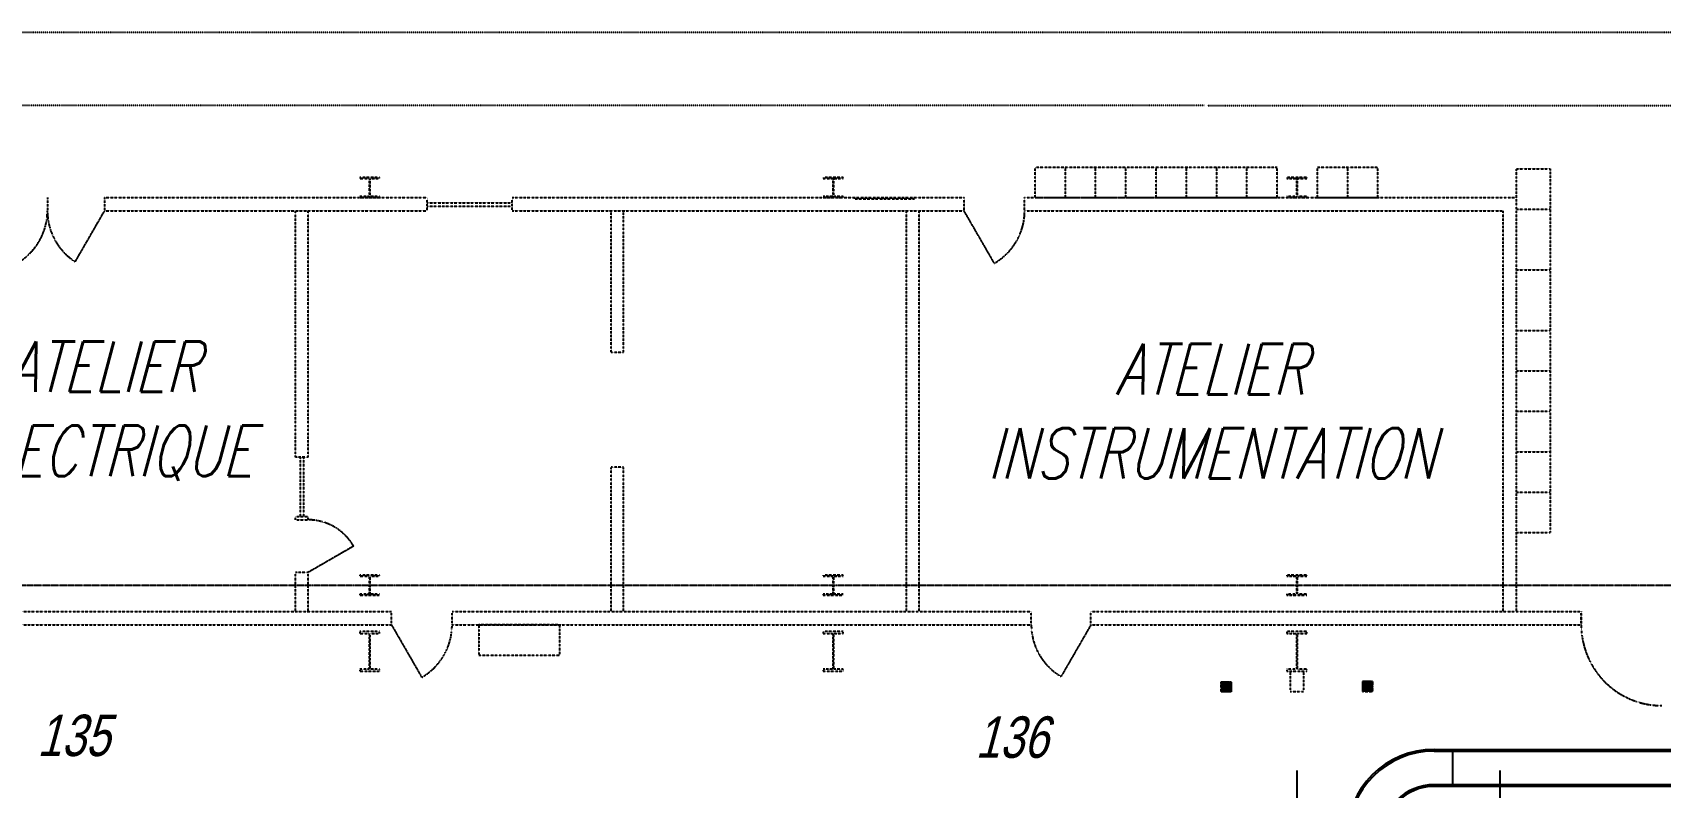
# Model space of a CAD drawing. Header units: millimetres. Extents: x -1732 to 458256, y -4349 to 130988.
# Drawn here: x 47400 to 71978, y 52078 to 63472 of the extents above; entities that cross this region are included whole.
import ezdxf

# ---------------------------------------------------------------- set-up
doc = ezdxf.new("R2010")
doc.units = ezdxf.units.MM
doc.header["$LTSCALE"] = 0.01
doc.header["$MEASUREMENT"] = 0
for name, pattern in [('CENTER2', [28.575, 19.05, -3.175, 3.175, -3.175]), ('HIDDEN2', [4.7625, 3.175, -1.5875]), ('PHANTOM2', [31.75, 15.875, -3.175, 3.175, -3.175, 3.175, -3.175])]:
    doc.linetypes.add(name, pattern=pattern)
doc.layers.get('0').update_dxf_attribs({"color": 251, "linetype": 'CONTINUOUS'})
doc.layers.get('DEFPOINTS').update_dxf_attribs({"color": 251, "linetype": 'CONTINUOUS'})
for name, color, linetype in [('DIMNEW', 251, 'CONTINUOUS'), ('F-E-EQP', 251, 'CONTINUOUS'), ('F-E-EQP-AXE', 251, 'CENTER2'), ('F-E-EQP-CAN', 251, 'HIDDEN2'), ('F-E-EQP-PH2', 251, 'PHANTOM2'), ('F-E-EQP-TXT-MV2', 251, 'CONTINUOUS'), ('NODETEXT', 5, 'CONTINUOUS'), ('S-E-ACI', 251, 'PHANTOM2'), ('S-E-BET', 251, 'PHANTOM2')]:
    doc.layers.add(name, color=color, linetype=linetype)
doc.styles.add('Arial', font='arial.ttf', dxfattribs={"width": 0.85, "oblique": 15})
doc.styles.add('ROMANS', font='ROMANS.SHX', dxfattribs={"width": 0.75, "oblique": 15})
doc.styles.add('TEXTXP', font='arial.ttf', dxfattribs={"width": 0.75, "oblique": 15})
doc.dimstyles.get("Standard").update_dxf_attribs({"dimtxt": 0.18, "dimasz": 0.18, "dimexe": 0.18, "dimexo": 0.0625, "dimgap": 0.09, "dimtad": 0, "dimtih": 1, "dimtoh": 1, "dimdec": 4, "dimzin": 0, "dimdsep": 46, "dimtxsty": 'Arial', "dimcen": 0.09, "dimadec": 0, "dimazin": 0, "dimtfac": 1, "dimtdec": 4, "dimtofl": 0, "dimtmove": 0, "dimatfit": 3, "dimfxl": 1, "dimtolj": 1, "dimtzin": 0, "dimarcsym": 0})

# ---------------------------------------------------------------- blocks, each defined once
blk = doc.blocks.new('*X0')
at = {"color": 0}
for p, q in [((154052, 82922), (154201, 83071)), ((154052, 82924), (154199, 83071)), ((154052, 82926), (154197, 83071)), ((154052, 82928), (154196, 83071)), ((154052, 82930), (154194, 83071)), ((154052, 82931), (154192, 83071)), ((154052, 82933), (154190, 83071)), ((154052, 82935), (154189, 83071)), ((154052, 82937), (154187, 83071)), ((154052, 82938), (154185, 83071)), ((154052, 82940), (154183, 83071)), ((154052, 82942), (154182, 83071)), ((154052, 82944), (154180, 83071)), ((154052, 82945), (154178, 83071)), ((154052, 82947), (154176, 83071)), ((154052, 82949), (154174, 83071)), ((154052, 82951), (154173, 83071)), ((154052, 82953), (154171, 83071)), ((154052, 82954), (154169, 83071)), ((154052, 82956), (154167, 83071)), ((154052, 82958), (154166, 83071)), ((154052, 82960), (154164, 83071)), ((154052, 82961), (154162, 83071)), ((154052, 82963), (154160, 83071)), ((154052, 82965), (154159, 83071)), ((154052, 82967), (154157, 83071)), ((154052, 82968), (154155, 83071)), ((154052, 82970), (154153, 83071)), ((154052, 82972), (154152, 83071)), ((154052, 82974), (154150, 83071)), ((154052, 82976), (154148, 83071)), ((154052, 82977), (154146, 83071)), ((154052, 82979), (154144, 83071)), ((154052, 82981), (154143, 83071)), ((154052, 82983), (154141, 83071)), ((154052, 82984), (154139, 83071)), ((154052, 82986), (154137, 83071)), ((154052, 82988), (154136, 83071)), ((154052, 82990), (154134, 83071)), ((154052, 82991), (154132, 83071)), ((154052, 82993), (154130, 83071)), ((154052, 82995), (154129, 83071)), ((154052, 82997), (154127, 83071)), ((154052, 82998), (154125, 83071)), ((154052, 83000), (154123, 83071)), ((154052, 83002), (154121, 83071)), ((154052, 83004), (154120, 83071)), ((154052, 83006), (154118, 83071)), ((154052, 83007), (154116, 83071)), ((154052, 83009), (154114, 83071)), ((154052, 83011), (154113, 83071)), ((154052, 83013), (154111, 83071)), ((154052, 83014), (154109, 83071)), ((154052, 83016), (154107, 83071)), ((154052, 83018), (154106, 83071)), ((154052, 83020), (154104, 83071)), ((154052, 83021), (154102, 83071)), ((154052, 83023), (154100, 83071)), ((154052, 83025), (154098, 83071)), ((154052, 83027), (154097, 83071)), ((154052, 83029), (154095, 83071)), ((154052, 83030), (154093, 83071)), ((154052, 83032), (154091, 83071)), ((154052, 83034), (154090, 83071)), ((154052, 83036), (154088, 83071)), ((154052, 83037), (154086, 83071)), ((154052, 83039), (154084, 83071)), ((154052, 83041), (154083, 83071)), ((154052, 83043), (154081, 83071)), ((154052, 83044), (154079, 83071)), ((154052, 83046), (154077, 83071)), ((154052, 83048), (154076, 83071)), ((154052, 83050), (154074, 83071)), ((154052, 83052), (154072, 83071)), ((154052, 83053), (154070, 83071)), ((154052, 83055), (154068, 83071)), ((154052, 83057), (154067, 83071)), ((154052, 83059), (154065, 83071)), ((154052, 83060), (154063, 83071)), ((154052, 83062), (154061, 83071)), ((154052, 83064), (154060, 83071)), ((154052, 83066), (154058, 83071)), ((154052, 83067), (154056, 83071)), ((154052, 83069), (154054, 83071)), ((154052, 83071), (154053, 83071)), ((154053, 82921), (154202, 83071)), ((154055, 82921), (154202, 83069)), ((154056, 82921), (154202, 83067)), ((154058, 82921), (154202, 83065)), ((154060, 82921), (154202, 83064)), ((154062, 82921), (154202, 83062)), ((154063, 82921), (154202, 83060)), ((154065, 82921), (154202, 83058)), ((154067, 82921), (154202, 83057)), ((154069, 82921), (154202, 83055)), ((154070, 82921), (154202, 83053)), ((154072, 82921), (154202, 83051)), ((154074, 82921), (154202, 83050)), ((154076, 82921), (154202, 83048)), ((154078, 82921), (154202, 83046)), ((154079, 82921), (154202, 83044)), ((154081, 82921), (154202, 83042)), ((154083, 82921), (154202, 83041)), ((154085, 82921), (154202, 83039)), ((154086, 82921), (154202, 83037)), ((154088, 82921), (154202, 83035)), ((154090, 82921), (154202, 83034)), ((154092, 82921), (154202, 83032)), ((154093, 82921), (154202, 83030)), ((154095, 82921), (154202, 83028)), ((154097, 82921), (154202, 83027)), ((154099, 82921), (154202, 83025)), ((154101, 82921), (154202, 83023)), ((154102, 82921), (154202, 83021)), ((154104, 82921), (154202, 83019)), ((154106, 82921), (154202, 83018)), ((154108, 82921), (154202, 83016)), ((154109, 82921), (154202, 83014)), ((154111, 82921), (154202, 83012)), ((154113, 82921), (154202, 83011)), ((154115, 82921), (154202, 83009)), ((154116, 82921), (154202, 83007)), ((154118, 82921), (154202, 83005)), ((154120, 82921), (154202, 83004)), ((154122, 82921), (154202, 83002)), ((154123, 82921), (154202, 83000)), ((154125, 82921), (154202, 82998)), ((154127, 82921), (154202, 82996)), ((154129, 82921), (154202, 82995)), ((154131, 82921), (154202, 82993)), ((154132, 82921), (154202, 82991)), ((154134, 82921), (154202, 82989)), ((154136, 82921), (154202, 82988)), ((154138, 82921), (154202, 82986)), ((154139, 82921), (154202, 82984)), ((154141, 82921), (154202, 82982)), ((154143, 82921), (154202, 82981)), ((154145, 82921), (154202, 82979)), ((154146, 82921), (154202, 82977)), ((154148, 82921), (154202, 82975)), ((154150, 82921), (154202, 82973)), ((154152, 82921), (154202, 82972)), ((154154, 82921), (154202, 82970)), ((154155, 82921), (154202, 82968)), ((154157, 82921), (154202, 82966)), ((154159, 82921), (154202, 82965)), ((154161, 82921), (154202, 82963)), ((154162, 82921), (154202, 82961)), ((154164, 82921), (154202, 82959)), ((154166, 82921), (154202, 82958)), ((154168, 82921), (154202, 82956)), ((154169, 82921), (154202, 82954)), ((154171, 82921), (154202, 82952)), ((154173, 82921), (154202, 82951)), ((154175, 82921), (154202, 82949)), ((154177, 82921), (154202, 82947)), ((154178, 82921), (154202, 82945)), ((154180, 82921), (154202, 82943)), ((154182, 82921), (154202, 82942)), ((154184, 82921), (154202, 82940)), ((154185, 82921), (154202, 82938)), ((154187, 82921), (154202, 82936)), ((154189, 82921), (154202, 82935)), ((154191, 82921), (154202, 82933)), ((154192, 82921), (154202, 82931)), ((154194, 82921), (154202, 82929)), ((154196, 82921), (154202, 82928)), ((154198, 82921), (154202, 82926)), ((154200, 82921), (154202, 82924)), ((154201, 82921), (154202, 82922))]:
    blk.add_line(p, q, dxfattribs=at)
blk = doc.blocks.new('*D48')
at = {"layer": 'DEFPOINTS', "color": 0, "transparency": 16777216}
for p in [(66489, 52334), (69551, 52334), (69551, 51598)]:
    blk.add_point(p, dxfattribs=at)
at = {"layer": 'DIMNEW', "color": 0, "lineweight": -2, "transparency": 16777216}
for p, q in [((66489, 52334), (66489, 51378)), ((69551, 52334), (69551, 51378)), ((66689, 51598), (67539, 51598)), ((69351, 51598), (68501, 51598))]:
    blk.add_line(p, q, dxfattribs=at)
at = {"layer": 'DIMNEW', "color": 0, "transparency": 16777216}
for points in [[(66689, 51631), (66689, 51565), (66489, 51598)], [(69351, 51631), (69351, 51565), (69551, 51598)]]:
    blk.add_solid(points, dxfattribs=at)
at = {"layer": 'DIMNEW', "color": 0, "transparency": 16777216, "insert": (68020, 51598), "char_height": 200, "attachment_point": 5, "style": 'Arial'}
blk.add_mtext('\\A1;3000', dxfattribs=at)

msp = doc.modelspace()

# ---------------------------------------------------------------- linework, layer by layer
at = {"layer": 'F-E-EQP'}
for p, q in [((68560.75801, 52652.52592), (102090.35766, 52652.52592)), ((68560.75801, 52627.12557), (102090.35766, 52627.12557)), ((68839.95801, 52652.52592), (68839.95801, 52093.72592)), ((102090.15766, 52119.12627), (68560.55801, 52119.12627)), ((102090.15766, 52093.72592), (68560.55801, 52093.72592))]:
    msp.add_line(p, q, dxfattribs=at)
for centre, radius in [((68560.75801, 51331.52592), 1321), ((68560.75801, 51331.52592), 1295.59965), ((68560.55801, 51331.72592), 787.40035), ((68560.55801, 51331.72592), 762)]:
    msp.add_arc(centre, radius, 90, 180, dxfattribs=at)
at = {"layer": 'F-E-EQP-AXE'}
msp.add_line((8089.15801, 55131.81364), (156267.58251, 55131.81364), dxfattribs=at)
at = {"layer": 'F-E-EQP-CAN'}
for p, q in [((81594.23027, 63471.50503), (20729.15795, 63471.50503)), ((65090.63615, 62371.55498), (20729.1587, 62371.55498)), ((65136.17327, 62371.55498), (81623.4545, 62371.55498))]:
    msp.add_line(p, q, dxfattribs=at)
at = {"layer": 'F-E-EQP-PH2'}
for p, q in [((62536.52955, 60981.78228), (62536.52955, 61438.78228)), ((62536.52955, 61438.78228), (64364.52955, 61438.78228)), ((62993.52955, 60981.78228), (62993.52955, 61438.78228)), ((63450.52955, 60981.78228), (63450.52955, 61438.78228)), ((63907.52955, 60981.78228), (63907.52955, 61438.78228)), ((64364.52955, 60981.78228), (64364.52955, 61438.78228)), ((64364.52955, 61438.78228), (66192.52955, 61438.78228)), ((64821.52955, 60981.78228), (64821.52955, 61438.78228)), ((65278.52955, 60981.78228), (65278.52955, 61438.78228)), ((65735.52955, 60981.78228), (65735.52955, 61438.78228)), ((66192.52955, 60981.78228), (66192.52955, 61438.78228)), ((66799.44911, 60981.78228), (66799.44911, 61438.78228)), ((66799.44911, 61438.78228), (67713.44911, 61438.78228)), ((67256.44911, 60981.78228), (67256.44911, 61438.78228)), ((67713.44911, 60981.78228), (67713.44911, 61438.78228)), ((69804.15801, 60981.78228), (69804.15801, 61415.13079)), ((69804.15801, 61415.13079), (70312.15801, 61415.13079)), ((70312.15801, 61415.13079), (70312.15801, 55925.13079)), ((59799.44911, 60959.69395), (60713.44911, 60959.69395)), ((62536.52955, 60981.78228), (64364.52955, 60981.78228)), ((64364.52955, 60981.78228), (66192.52955, 60981.78228)), ((66799.44911, 60981.78228), (67713.44911, 60981.78228)), ((69804.15801, 60805.13079), (70312.15801, 60805.13079)), ((69804.15801, 59890.13079), (70312.15801, 59890.13079)), ((69804.15801, 58975.13079), (70312.15801, 58975.13079)), ((69804.15801, 58365.13079), (70312.15801, 58365.13079)), ((69804.15801, 57755.13079), (70312.15801, 57755.13079)), ((69804.15801, 57145.13079), (70312.15801, 57145.13079)), ((69804.15801, 56535.13079), (70312.15801, 56535.13079)), ((69804.15801, 55925.13079), (70312.15801, 55925.13079))]:
    msp.add_line(p, q, dxfattribs=at)
for points in [[(54139.15801, 54071.78228), (55359.15801, 54071.78228), (55359.15801, 54531.78228), (54139.15801, 54531.78228)], [(65347.36426, 53672.98737), (65497.36426, 53672.98737), (65497.36426, 53522.98737), (65347.36426, 53522.98737)], [(67629.36425, 53677.00421), (67479.36425, 53677.00421), (67479.36425, 53527.00421), (67629.36425, 53527.00421)]]:
    msp.add_lwpolyline(points, close=True, dxfattribs=at)
at = {"layer": 'S-E-ACI'}
for points in [[(52481.65801, 60996.78228), (52339.15801, 60996.78228), (52339.15801, 60981.78228), (52639.15801, 60981.78228), (52639.15801, 60996.78228), (52496.65801, 60996.78228), (52496.65801, 61266.78228), (52639.15801, 61266.78228), (52639.15801, 61281.78228), (52339.15801, 61281.78228), (52339.15801, 61266.78228), (52481.65801, 61266.78228)], [(59481.65801, 60996.78228), (59339.15801, 60996.78228), (59339.15801, 60981.78228), (59639.15801, 60981.78228), (59639.15801, 60996.78228), (59496.65801, 60996.78228), (59496.65801, 61266.78228), (59639.15801, 61266.78228), (59639.15801, 61281.78228), (59339.15801, 61281.78228), (59339.15801, 61266.78228), (59481.65801, 61266.78228)], [(66481.65801, 60996.78228), (66339.15801, 60996.78228), (66339.15801, 60981.78228), (66639.15801, 60981.78228), (66639.15801, 60996.78228), (66496.65801, 60996.78228), (66496.65801, 61266.78228), (66639.15801, 61266.78228), (66639.15801, 61281.78228), (66339.15801, 61281.78228), (66339.15801, 61266.78228), (66481.65801, 61266.78228)], [(52481.65801, 54996.78228), (52339.15801, 54996.78228), (52339.15801, 54981.78228), (52639.15801, 54981.78228), (52639.15801, 54996.78228), (52496.65801, 54996.78228), (52496.65801, 55266.78228), (52639.15801, 55266.78228), (52639.15801, 55281.78228), (52339.15801, 55281.78228), (52339.15801, 55266.78228), (52481.65801, 55266.78228)], [(59481.65801, 54996.78228), (59339.15801, 54996.78228), (59339.15801, 54981.78228), (59639.15801, 54981.78228), (59639.15801, 54996.78228), (59496.65801, 54996.78228), (59496.65801, 55266.78228), (59639.15801, 55266.78228), (59639.15801, 55281.78228), (59339.15801, 55281.78228), (59339.15801, 55266.78228), (59481.65801, 55266.78228)], [(66481.65801, 54996.78228), (66339.15801, 54996.78228), (66339.15801, 54981.78228), (66639.15801, 54981.78228), (66639.15801, 54996.78228), (66496.65801, 54996.78228), (66496.65801, 55266.78228), (66639.15801, 55266.78228), (66639.15801, 55281.78228), (66339.15801, 55281.78228), (66339.15801, 55266.78228), (66481.65801, 55266.78228)]]:
    msp.add_lwpolyline(points, close=True, dxfattribs=at)
for points in [[(52639.15801, 53861.78228), (52496.65801, 53861.78228), (52496.65801, 54401.78228), (52639.15801, 54401.78228), (52639.15801, 54431.78228), (52339.15801, 54431.78228), (52339.15801, 54401.78228), (52481.65801, 54401.78228), (52481.65801, 53861.78228), (52339.15801, 53861.78228), (52339.15801, 53831.78228), (52639.15801, 53831.78228), (52639.15801, 53861.7746)], [(59639.15801, 53861.78228), (59496.65801, 53861.78228), (59496.65801, 54401.78228), (59639.15801, 54401.78228), (59639.15801, 54431.78228), (59339.15801, 54431.78228), (59339.15801, 54401.78228), (59481.65801, 54401.78228), (59481.65801, 53861.78228), (59339.15801, 53861.78228), (59339.15801, 53831.78228), (59639.15801, 53831.78228), (59639.15801, 53861.7746)], [(66639.15801, 53861.78228), (66496.65801, 53861.78228), (66496.65801, 54401.78228), (66639.15801, 54401.78228), (66639.15801, 54431.78228), (66339.15801, 54431.78228), (66339.15801, 54401.78228), (66481.65801, 54401.78228), (66481.65801, 53861.78228), (66339.15801, 53861.78228), (66339.15801, 53831.78228), (66639.15801, 53831.78228), (66639.15801, 53861.7746)]]:
    msp.add_lwpolyline(points, dxfattribs=at)
at = {"layer": 'S-E-BET'}
for p, q in [((47624.15801, 60981.78228), (47624.15801, 60781.78228)), ((48489.15801, 60981.78228), (53359.15801, 60981.78228)), ((48489.15801, 60981.78228), (48489.15801, 60781.78228)), ((53359.15801, 60781.78228), (53359.15801, 60971.78228)), ((54639.15801, 60981.78228), (61464.15801, 60981.78228)), ((54639.15801, 60781.78228), (54639.15801, 60971.78228)), ((61464.15801, 60781.78228), (61464.15801, 60981.78228)), ((62379.15801, 60981.78228), (69804.15801, 60981.78228)), ((62379.15801, 60781.78228), (62379.15801, 60981.78228)), ((69804.15801, 54731.78228), (69804.15801, 60981.78228)), ((48044.67059, 60011.90749), (48489.15801, 60781.78228)), ((48489.15801, 60781.78228), (53359.15801, 60781.78228)), ((51369.15801, 57061.78228), (51369.15801, 60781.78228)), ((51559.15801, 57061.78228), (51559.15801, 60781.78228)), ((53359.15801, 60901.78228), (54639.15801, 60901.78228)), ((53359.15801, 60851.78228), (54639.15801, 60851.78228)), ((54639.15801, 60781.78228), (61464.15801, 60781.78228)), ((56134.15801, 58641.78228), (56134.15801, 60781.78228)), ((56324.15801, 58641.78228), (56324.15801, 60781.78228)), ((60594.15801, 54731.78228), (60594.15801, 60781.78228)), ((60784.15801, 54731.78228), (60784.15801, 60781.78228)), ((61921.65801, 59989.36903), (61464.15801, 60781.78228)), ((62379.15801, 60781.78228), (69604.15801, 60781.78228)), ((69604.15801, 54731.78228), (69604.15801, 60781.78228)), ((56324.15801, 58641.78228), (56134.15801, 58641.78228)), ((51559.15801, 57061.78228), (51369.15801, 57061.78228)), ((51439.15801, 57061.78228), (51439.15801, 56166.78228)), ((51489.15801, 57061.78228), (51489.15801, 56166.78228)), ((51489.15801, 57061.78228), (51489.15801, 56166.78228)), ((56134.15801, 54731.78228), (56134.15801, 56911.78228)), ((56324.15801, 56911.78228), (56134.15801, 56911.78228)), ((56324.15801, 54731.78228), (56324.15801, 56911.78228)), ((51369.15801, 56166.78228), (51559.15801, 56166.78228)), ((51369.15801, 56116.78228), (51369.15801, 56166.78228)), ((51369.15801, 56116.78228), (51559.15801, 56116.78228)), ((51559.15801, 56116.78228), (51559.15801, 56166.78228)), ((52247.6482, 55719.28228), (51559.15801, 55321.78228)), ((51369.15801, 54731.78228), (51369.15801, 55321.78228)), ((51559.15801, 55321.78228), (51369.15801, 55321.78228)), ((51559.15801, 54731.78228), (51559.15801, 55321.78228)), ((39860.65588, 54731.78228), (52819.15801, 54731.78228)), ((52819.15801, 54531.78228), (52819.15801, 54731.78228)), ((53734.15801, 54731.78228), (62479.15801, 54731.78228)), ((53734.15801, 54531.78228), (53734.15801, 54731.78228)), ((62479.15801, 54531.78228), (62479.15801, 54731.78228)), ((63379.15801, 54731.78228), (70782.15801, 54731.78228)), ((63379.15801, 54531.78228), (63379.15801, 54731.78228)), ((70782.15801, 54531.78228), (70782.15801, 54731.78228)), ((70782.15801, 54731.78228), (70782.15801, 54531.75485)), ((39860.65602, 54531.78228), (52819.15801, 54531.78228)), ((52819.15801, 54531.78228), (53276.65801, 53739.36903)), ((53734.15801, 54531.78228), (62479.15801, 54531.78228)), ((63379.15801, 54531.78228), (62929.15801, 53752.35942)), ((63379.15801, 54531.78228), (70782.15801, 54531.78228)), ((66388.36439, 53831.80421), (66388.36439, 53527.00421)), ((66588.36439, 53831.80421), (66588.36439, 53527.00421)), ((66388.36439, 53527.00421), (66588.36439, 53527.00421))]:
    msp.add_line(p, q, dxfattribs=at)
for centre, radius, start, end in [((46709.15801, 60781.78228), 915, 302.712466674, 0), ((48539.15801, 60781.78228), 915, 180, 237.287533326), ((61464.15801, 60781.78228), 915, 300, 0), ((51559.15801, 55321.78228), 795, 30, 90), ((52819.15801, 54531.78228), 915, 300, 0), ((63379.15801, 54531.78228), 900, 180, 240), ((72001.15801, 54531.78228), 1219, 180, 270)]:
    msp.add_arc(centre, radius, start, end, dxfattribs=at)

# ---------------------------------------------------------------- block references
at = {"layer": 'F-E-EQP-PH2', "rotation": 270}
msp.add_blockref('*X0', (-17574.00979, 207725.10883), dxfattribs=at)
at = {"layer": 'F-E-EQP-PH2', "xscale": -1, "rotation": 90}
msp.add_blockref('*X0', (150550.7383, 207729.12568), dxfattribs=at)

# ---------------------------------------------------------------- texts
at = {"layer": 'F-E-EQP-TXT-MV2', "char_height": 762, "attachment_point": 5, "style": 'ROMANS'}
for s, insert in [('ATELIER\\PÉLECTRIQUE', (48474.15801, 57756.78228)), ('ATELIER\\PINSTRUMENTATION', (65194.15801, 57756.78228))]:
    msp.add_mtext(s, dxfattribs=dict(at, insert=insert))
at = {"layer": 'NODETEXT', "style": 'TEXTXP', "oblique": 15, "width": 0.75}
for s, p in [('135', (47469.84462, 52551.07421)), ('136', (61634.84829, 52524.74778))]:
    msp.add_text(s, height=625, dxfattribs=at).set_placement(p)

# ---------------------------------------------------------------- dimensions: what is measured, and where the dimension line sits
at = {"layer": 'DIMNEW'}
dim = msp.add_linear_dim(base=(69551.1205, 51598.0473), p1=(66489.15801, 52334.16107), p2=(69551.1205, 52334.16107), text='3000', dimstyle='Standard', override={"dimscale": 200, "dimtxt": 1, "dimasz": 1, "dimexe": 1.1, "dimexo": 0, "dimgap": 1, "dimtih": 0, "dimtoh": 0, "dimdec": 2, "dimcen": 0}, dxfattribs=at)
dim.commit()
dim.dimension.update_dxf_attribs({"geometry": '*D48', "text_midpoint": (68020.13925, 51598.0473)})

doc.saveas('drawing.dxf')
